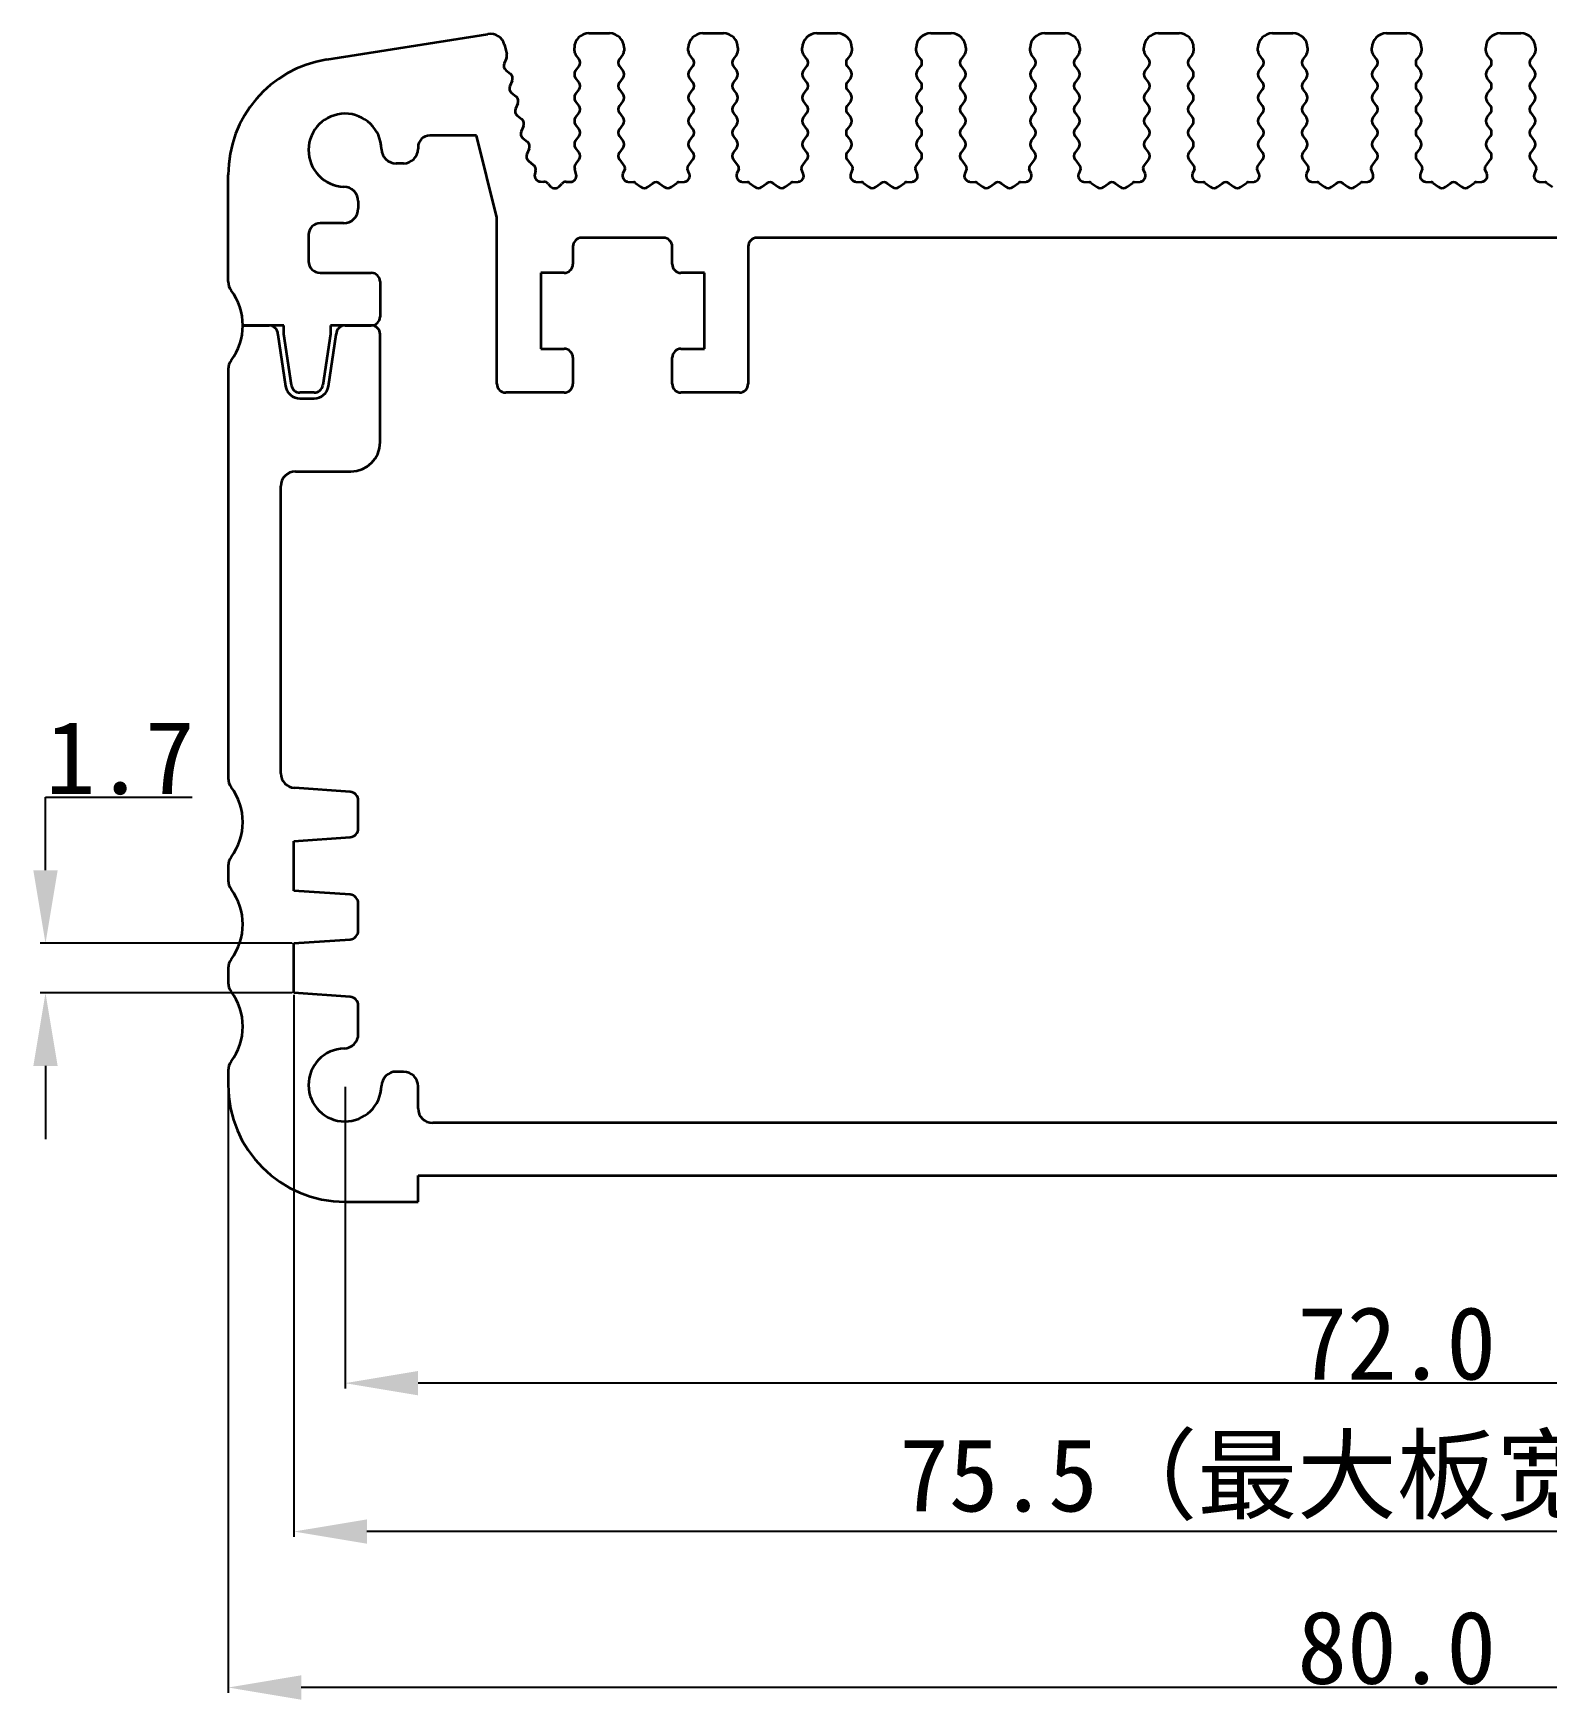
# Model space of a CAD drawing. Header units: inches. Extents: x -7 to 98, y -17 to 45.
# Drawn here: x -6.7 to 45.1, y -17 to 40 of the extents above; entities that cross this region are included whole.
import ezdxf

# ---------------------------------------------------------------- set-up
doc = ezdxf.new("R2010")
doc.units = ezdxf.units.IN
doc.header["$MEASUREMENT"] = 0
doc.layers.add('1', color=30, linetype='Continuous')
doc.layers.add('Visible (ISO)', color=7, linetype='Continuous', lineweight=35)
doc.styles.get("Standard").update_dxf_attribs({"font": 'simhei.ttf'})
doc.dimstyles.get("Standard").update_dxf_attribs({"dimtxt": 2.5, "dimasz": 2.5, "dimexe": 0.18, "dimexo": 0.0625, "dimgap": 0.09, "dimtad": 1, "dimtoh": 1, "dimdec": 1, "dimzin": 0, "dimdsep": 46, "dimtxsty": 'Standard', "dimcen": 0.09, "dimadec": 0, "dimazin": 0, "dimtfac": 1, "dimtdec": 1, "dimtofl": 0, "dimtmove": 0, "dimatfit": 3, "dimfxl": 1, "dimtolj": 1, "dimtzin": 0, "dimarcsym": 0})

# ---------------------------------------------------------------- blocks, each defined once
blk = doc.blocks.new('*D3')
at = {"color": 0, "lineweight": -2}
for p, q in [((4, 3.938), (4, -6.388)), ((76, 3.938), (76, -6.388)), ((73.5, -6.208), (6.5, -6.208))]:
    blk.add_line(p, q, dxfattribs=at)
at = {"color": 0}
for points in [[(6.5, -5.791), (6.5, -6.624), (4, -6.208)], [(73.5, -5.791), (73.5, -6.624), (76, -6.208)]]:
    blk.add_solid(points, dxfattribs=at)
at = {"layer": 'Defpoints', "color": 0}
for p in [(4, 4), (76, 4), (4, -6.208)]:
    blk.add_point(p, dxfattribs=at)
at = {"color": 0, "insert": (40, -4.854), "char_height": 2.5, "attachment_point": 5}
blk.add_mtext('\\A1;72.0', dxfattribs=at)
blk = doc.blocks.new('*D4')
at = {"layer": '1', "color": 0, "lineweight": -2}
for p, q in [((2.25, 7.088), (2.25, -11.467)), ((77.75, 7.088), (77.75, -11.467)), ((75.25, -11.287), (4.75, -11.287))]:
    blk.add_line(p, q, dxfattribs=at)
at = {"layer": '1', "color": 0}
for points in [[(4.75, -10.871), (4.75, -11.704), (2.25, -11.287)], [(75.25, -10.871), (75.25, -11.704), (77.75, -11.287)]]:
    blk.add_solid(points, dxfattribs=at)
at = {"layer": 'Defpoints', "color": 0}
for p in [(2.25, 7.15), (77.75, 7.15), (2.25, -11.287)]:
    blk.add_point(p, dxfattribs=at)
at = {"layer": '1', "color": 0, "insert": (40, -9.512), "char_height": 2.5, "attachment_point": 5}
blk.add_mtext('\\A1;75.5（最大板宽74.9）', dxfattribs=at)
blk = doc.blocks.new('*D5')
at = {"color": 0, "lineweight": -2}
for p, q in [((0, 4.188), (0, -16.806)), ((80, 3.938), (80, -16.806)), ((77.5, -16.626), (2.5, -16.626))]:
    blk.add_line(p, q, dxfattribs=at)
at = {"color": 0}
for points in [[(2.5, -16.209), (2.5, -17.043), (0, -16.626)], [(77.5, -16.209), (77.5, -17.043), (80, -16.626)]]:
    blk.add_solid(points, dxfattribs=at)
at = {"layer": 'Defpoints', "color": 0}
for p in [(0, 4.25), (80, 4), (0, -16.626)]:
    blk.add_point(p, dxfattribs=at)
at = {"color": 0, "insert": (40, -15.272), "char_height": 2.5, "attachment_point": 5}
blk.add_mtext('\\A1;80.0', dxfattribs=at)
blk = doc.blocks.new('*D6')
at = {"color": 0, "lineweight": -2}
for p, q in [((-6.254, 11.35), (-6.254, 13.85)), ((-6.254, 13.85), (-1.234, 13.85)), ((2.187, 8.85), (-6.434, 8.85)), ((2.187, 7.15), (-6.434, 7.15)), ((-6.254, 4.65), (-6.254, 2.15))]:
    blk.add_line(p, q, dxfattribs=at)
at = {"color": 0}
for points in [[(-6.67, 11.35), (-5.837, 11.35), (-6.254, 8.85)], [(-6.67, 4.65), (-5.837, 4.65), (-6.254, 7.15)]]:
    blk.add_solid(points, dxfattribs=at)
at = {"layer": 'Defpoints', "color": 0}
for p in [(-6.254, 8.85), (2.25, 8.85), (2.25, 7.15)]:
    blk.add_point(p, dxfattribs=at)
at = {"color": 0, "insert": (-3.699, 15.19), "char_height": 2.5, "attachment_point": 5}
blk.add_mtext('\\A1;1.7', dxfattribs=at)

msp = doc.modelspace()

# ---------------------------------------------------------------- linework, layer by layer
at = {"layer": 'Visible (ISO)'}
for p, q in [((3.374, 39.102), (8.893, 39.976)), ((12.35, 40), (13.05, 40)), ((16.25, 40), (16.95, 40)), ((20.15, 40), (20.85, 40)), ((24.05, 40), (24.75, 40)), ((27.95, 40), (28.65, 40)), ((31.85, 40), (32.55, 40)), ((35.75, 40), (36.45, 40)), ((39.65, 40), (40.35, 40)), ((43.55, 40), (44.25, 40)), ((9.457, 39.604), (9.537, 39.281)), ((11.85, 39.4), (11.85, 39.5)), ((13.55, 39.5), (13.55, 39.4)), ((15.75, 39.4), (15.75, 39.5)), ((17.45, 39.5), (17.45, 39.4)), ((19.65, 39.4), (19.65, 39.5)), ((21.35, 39.5), (21.35, 39.4)), ((23.55, 39.4), (23.55, 39.5)), ((25.25, 39.5), (25.25, 39.4)), ((27.45, 39.4), (27.45, 39.5)), ((29.15, 39.5), (29.15, 39.4)), ((31.35, 39.4), (31.35, 39.5)), ((33.05, 39.5), (33.05, 39.4)), ((35.25, 39.4), (35.25, 39.5)), ((36.95, 39.5), (36.95, 39.4)), ((39.15, 39.4), (39.15, 39.5)), ((40.85, 39.5), (40.85, 39.4)), ((43.05, 39.4), (43.05, 39.5)), ((44.75, 39.5), (44.75, 39.4)), ((9.527, 39.155), (9.449, 38.971)), ((12.01, 39.12), (11.89, 39.28)), ((11.89, 38.72), (12.01, 38.88)), ((13.51, 39.28), (13.39, 39.12)), ((13.39, 38.88), (13.51, 38.72)), ((15.91, 39.12), (15.79, 39.28)), ((15.79, 38.72), (15.91, 38.88)), ((17.41, 39.28), (17.29, 39.12)), ((17.29, 38.88), (17.41, 38.72)), ((19.81, 39.12), (19.69, 39.28)), ((19.69, 38.72), (19.81, 38.88)), ((21.31, 39.28), (21.19, 39.12)), ((21.19, 38.88), (21.31, 38.72)), ((23.71, 39.12), (23.59, 39.28)), ((23.59, 38.72), (23.71, 38.88)), ((25.21, 39.28), (25.09, 39.12)), ((25.09, 38.88), (25.21, 38.72)), ((27.61, 39.12), (27.49, 39.28)), ((27.49, 38.72), (27.61, 38.88)), ((29.11, 39.28), (28.99, 39.12)), ((28.99, 38.88), (29.11, 38.72)), ((31.51, 39.12), (31.39, 39.28)), ((31.39, 38.72), (31.51, 38.88)), ((33.01, 39.28), (32.89, 39.12)), ((32.89, 38.88), (33.01, 38.72)), ((35.41, 39.12), (35.29, 39.28)), ((35.29, 38.72), (35.41, 38.88)), ((36.91, 39.28), (36.79, 39.12)), ((36.79, 38.88), (36.91, 38.72)), ((39.31, 39.12), (39.19, 39.28)), ((39.19, 38.72), (39.31, 38.88)), ((40.81, 39.28), (40.69, 39.12)), ((40.69, 38.88), (40.81, 38.72)), ((43.21, 39.12), (43.09, 39.28)), ((43.09, 38.72), (43.21, 38.88)), ((44.71, 39.28), (44.59, 39.12)), ((44.59, 38.88), (44.71, 38.72)), ((9.508, 38.738), (9.663, 38.612)), ((9.721, 38.379), (9.643, 38.195)), ((12.01, 38.32), (11.89, 38.48)), ((13.51, 38.48), (13.39, 38.32)), ((15.91, 38.32), (15.79, 38.48)), ((17.41, 38.48), (17.29, 38.32)), ((19.81, 38.32), (19.69, 38.48)), ((21.31, 38.48), (21.19, 38.32)), ((23.71, 38.32), (23.59, 38.48)), ((25.21, 38.48), (25.09, 38.32)), ((27.61, 38.32), (27.49, 38.48)), ((29.11, 38.48), (28.99, 38.32)), ((31.51, 38.32), (31.39, 38.48)), ((33.01, 38.48), (32.89, 38.32)), ((35.41, 38.32), (35.29, 38.48)), ((36.91, 38.48), (36.79, 38.32)), ((39.31, 38.32), (39.19, 38.48)), ((40.81, 38.48), (40.69, 38.32)), ((43.21, 38.32), (43.09, 38.48)), ((44.71, 38.48), (44.59, 38.32)), ((9.701, 37.962), (9.856, 37.835)), ((11.89, 37.92), (12.01, 38.08)), ((12.01, 37.52), (11.89, 37.68)), ((13.39, 38.08), (13.51, 37.92)), ((13.51, 37.68), (13.39, 37.52)), ((15.79, 37.92), (15.91, 38.08)), ((15.91, 37.52), (15.79, 37.68)), ((17.29, 38.08), (17.41, 37.92)), ((17.41, 37.68), (17.29, 37.52)), ((19.69, 37.92), (19.81, 38.08)), ((19.81, 37.52), (19.69, 37.68)), ((21.19, 38.08), (21.31, 37.92)), ((21.31, 37.68), (21.19, 37.52)), ((23.59, 37.92), (23.71, 38.08)), ((23.71, 37.52), (23.59, 37.68)), ((25.09, 38.08), (25.21, 37.92)), ((25.21, 37.68), (25.09, 37.52)), ((27.49, 37.92), (27.61, 38.08)), ((27.61, 37.52), (27.49, 37.68)), ((28.99, 38.08), (29.11, 37.92)), ((29.11, 37.68), (28.99, 37.52)), ((31.39, 37.92), (31.51, 38.08)), ((31.51, 37.52), (31.39, 37.68)), ((32.89, 38.08), (33.01, 37.92)), ((33.01, 37.68), (32.89, 37.52)), ((35.29, 37.92), (35.41, 38.08)), ((35.41, 37.52), (35.29, 37.68)), ((36.79, 38.08), (36.91, 37.92)), ((36.91, 37.68), (36.79, 37.52)), ((39.19, 37.92), (39.31, 38.08)), ((39.31, 37.52), (39.19, 37.68)), ((40.69, 38.08), (40.81, 37.92)), ((40.81, 37.68), (40.69, 37.52)), ((43.09, 37.92), (43.21, 38.08)), ((43.21, 37.52), (43.09, 37.68)), ((44.59, 38.08), (44.71, 37.92)), ((44.71, 37.68), (44.59, 37.52)), ((9.914, 37.603), (9.837, 37.418)), ((9.895, 37.185), (10.05, 37.059)), ((11.89, 37.12), (12.01, 37.28)), ((13.39, 37.28), (13.51, 37.12)), ((15.79, 37.12), (15.91, 37.28)), ((17.29, 37.28), (17.41, 37.12)), ((19.69, 37.12), (19.81, 37.28)), ((21.19, 37.28), (21.31, 37.12)), ((23.59, 37.12), (23.71, 37.28)), ((25.09, 37.28), (25.21, 37.12)), ((27.49, 37.12), (27.61, 37.28)), ((28.99, 37.28), (29.11, 37.12)), ((31.39, 37.12), (31.51, 37.28)), ((32.89, 37.28), (33.01, 37.12)), ((35.29, 37.12), (35.41, 37.28)), ((36.79, 37.28), (36.91, 37.12)), ((39.19, 37.12), (39.31, 37.28)), ((40.69, 37.28), (40.81, 37.12)), ((43.09, 37.12), (43.21, 37.28)), ((44.59, 37.28), (44.71, 37.12)), ((10.108, 36.826), (10.03, 36.642)), ((12.01, 36.72), (11.89, 36.88)), ((13.51, 36.88), (13.39, 36.72)), ((15.91, 36.72), (15.79, 36.88)), ((17.41, 36.88), (17.29, 36.72)), ((19.81, 36.72), (19.69, 36.88)), ((21.31, 36.88), (21.19, 36.72)), ((23.71, 36.72), (23.59, 36.88)), ((25.21, 36.88), (25.09, 36.72)), ((27.61, 36.72), (27.49, 36.88)), ((29.11, 36.88), (28.99, 36.72)), ((31.51, 36.72), (31.39, 36.88)), ((33.01, 36.88), (32.89, 36.72)), ((35.41, 36.72), (35.29, 36.88)), ((36.91, 36.88), (36.79, 36.72)), ((39.31, 36.72), (39.19, 36.88)), ((40.81, 36.88), (40.69, 36.72)), ((43.21, 36.72), (43.09, 36.88)), ((44.71, 36.88), (44.59, 36.72)), ((6.5, 36.1), (6.5, 36.046)), ((8.5, 36.5), (6.9, 36.5)), ((9.2, 33.692), (8.5, 36.5)), ((10.088, 36.409), (10.243, 36.283)), ((10.301, 36.05), (10.224, 35.866)), ((11.89, 36.32), (12.01, 36.48)), ((12.01, 35.92), (11.89, 36.08)), ((13.39, 36.48), (13.51, 36.32)), ((13.51, 36.08), (13.39, 35.92)), ((15.79, 36.32), (15.91, 36.48)), ((15.91, 35.92), (15.79, 36.08)), ((17.29, 36.48), (17.41, 36.32)), ((17.41, 36.08), (17.29, 35.92)), ((19.69, 36.32), (19.81, 36.48)), ((19.81, 35.92), (19.69, 36.08)), ((21.19, 36.48), (21.31, 36.32)), ((21.31, 36.08), (21.19, 35.92)), ((23.59, 36.32), (23.71, 36.48)), ((23.71, 35.92), (23.59, 36.08)), ((25.09, 36.48), (25.21, 36.32)), ((25.21, 36.08), (25.09, 35.92)), ((27.49, 36.32), (27.61, 36.48)), ((27.61, 35.92), (27.49, 36.08)), ((28.99, 36.48), (29.11, 36.32)), ((29.11, 36.08), (28.99, 35.92)), ((31.39, 36.32), (31.51, 36.48)), ((31.51, 35.92), (31.39, 36.08)), ((32.89, 36.48), (33.01, 36.32)), ((33.01, 36.08), (32.89, 35.92)), ((35.29, 36.32), (35.41, 36.48)), ((35.41, 35.92), (35.29, 36.08)), ((36.79, 36.48), (36.91, 36.32)), ((36.91, 36.08), (36.79, 35.92)), ((39.19, 36.32), (39.31, 36.48)), ((39.31, 35.92), (39.19, 36.08)), ((40.69, 36.48), (40.81, 36.32)), ((40.81, 36.08), (40.69, 35.92)), ((43.09, 36.32), (43.21, 36.48)), ((43.21, 35.92), (43.09, 36.08)), ((44.59, 36.48), (44.71, 36.32)), ((44.71, 36.08), (44.59, 35.92)), ((6, 35.546), (5.749, 35.546)), ((10.282, 35.633), (10.455, 35.492)), ((11.895, 35.527), (12.01, 35.68)), ((13.39, 35.68), (13.565, 35.446)), ((15.735, 35.446), (15.91, 35.68)), ((17.29, 35.68), (17.465, 35.446)), ((19.635, 35.446), (19.81, 35.68)), ((21.19, 35.68), (21.365, 35.446)), ((23.535, 35.446), (23.71, 35.68)), ((25.09, 35.68), (25.265, 35.446)), ((27.435, 35.446), (27.61, 35.68)), ((28.99, 35.68), (29.165, 35.446)), ((31.335, 35.446), (31.51, 35.68)), ((32.89, 35.68), (33.065, 35.446)), ((35.235, 35.446), (35.41, 35.68)), ((36.79, 35.68), (36.965, 35.446)), ((39.135, 35.446), (39.31, 35.68)), ((40.69, 35.68), (40.865, 35.446)), ((43.035, 35.446), (43.21, 35.68)), ((44.59, 35.68), (44.765, 35.446)), ((0, 31.5), (0, 35.152)), ((10.523, 35.289), (10.495, 35.175)), ((10.691, 34.927), (10.802, 34.916)), ((10.951, 34.852), (11.038, 34.758)), ((11.332, 34.758), (11.419, 34.852)), ((11.568, 34.916), (11.72, 34.915)), ((11.914, 35.168), (11.863, 35.354)), ((13.577, 35.347), (13.515, 35.2)), ((13.683, 34.922), (13.882, 34.906)), ((13.934, 34.887), (14.13, 34.74)), ((14.37, 34.74), (14.53, 34.86)), ((14.77, 34.86), (14.93, 34.74)), ((15.17, 34.74), (15.366, 34.887)), ((15.418, 34.906), (15.617, 34.922)), ((15.785, 35.2), (15.723, 35.347)), ((17.477, 35.347), (17.415, 35.2)), ((17.583, 34.922), (17.782, 34.906)), ((17.834, 34.887), (18.03, 34.74)), ((18.27, 34.74), (18.43, 34.86)), ((18.67, 34.86), (18.83, 34.74)), ((19.07, 34.74), (19.266, 34.887)), ((19.318, 34.906), (19.517, 34.922)), ((19.685, 35.2), (19.623, 35.347)), ((21.377, 35.347), (21.315, 35.2)), ((21.483, 34.922), (21.682, 34.906)), ((21.734, 34.887), (21.93, 34.74)), ((22.17, 34.74), (22.33, 34.86)), ((22.57, 34.86), (22.73, 34.74)), ((22.97, 34.74), (23.166, 34.887)), ((23.218, 34.906), (23.417, 34.922)), ((23.585, 35.2), (23.523, 35.347)), ((25.277, 35.347), (25.215, 35.2)), ((25.383, 34.922), (25.582, 34.906)), ((25.634, 34.887), (25.83, 34.74)), ((26.07, 34.74), (26.23, 34.86)), ((26.47, 34.86), (26.63, 34.74)), ((26.87, 34.74), (27.066, 34.887)), ((27.118, 34.906), (27.317, 34.922)), ((27.485, 35.2), (27.423, 35.347)), ((29.177, 35.347), (29.115, 35.2)), ((29.283, 34.922), (29.482, 34.906)), ((29.534, 34.887), (29.73, 34.74)), ((29.97, 34.74), (30.13, 34.86)), ((30.37, 34.86), (30.53, 34.74)), ((30.77, 34.74), (30.966, 34.887)), ((31.018, 34.906), (31.217, 34.922)), ((31.385, 35.2), (31.323, 35.347)), ((33.077, 35.347), (33.015, 35.2)), ((33.183, 34.922), (33.382, 34.906)), ((33.434, 34.887), (33.63, 34.74)), ((33.87, 34.74), (34.03, 34.86)), ((34.27, 34.86), (34.43, 34.74)), ((34.67, 34.74), (34.866, 34.887)), ((34.918, 34.906), (35.117, 34.922)), ((35.285, 35.2), (35.223, 35.347)), ((36.977, 35.347), (36.915, 35.2)), ((37.083, 34.922), (37.282, 34.906)), ((37.334, 34.887), (37.53, 34.74)), ((37.77, 34.74), (37.93, 34.86)), ((38.17, 34.86), (38.33, 34.74)), ((38.57, 34.74), (38.766, 34.887)), ((38.818, 34.906), (39.017, 34.922)), ((39.185, 35.2), (39.123, 35.347)), ((40.877, 35.347), (40.815, 35.2)), ((40.983, 34.922), (41.182, 34.906)), ((41.234, 34.887), (41.43, 34.74)), ((41.67, 34.74), (41.83, 34.86)), ((42.07, 34.86), (42.23, 34.74)), ((42.47, 34.74), (42.666, 34.887)), ((42.718, 34.906), (42.917, 34.922)), ((43.085, 35.2), (43.023, 35.347)), ((44.777, 35.347), (44.715, 35.2)), ((44.883, 34.922), (45.082, 34.906)), ((45.134, 34.887), (45.33, 34.74)), ((4.45, 34.251), (4.45, 34)), ((9.2, 28), (9.2, 33.692)), ((2.75, 33.1), (2.75, 32.2)), ((3.95, 33.5), (3.15, 33.5)), ((11.8, 32.7), (11.8, 32.1)), ((14.9, 33), (12.1, 33)), ((15.2, 32.1), (15.2, 32.7)), ((17.8, 32.7), (17.8, 28)), ((61.9, 33), (18.1, 33)), ((3.15, 31.8), (4.9, 31.8)), ((5.2, 31.5), (5.2, 30.3)), ((11.5, 31.8), (10.7, 31.8)), ((10.7, 31.8), (10.7, 29.2)), ((16.3, 31.8), (15.5, 31.8)), ((16.3, 29.2), (16.3, 31.8)), ((1.9, 30), (0.5, 30)), ((0.5, 30), (1.4, 30)), ((1.7, 29.7), (1.7, 29.685)), ((1.7, 29.685), (1.964, 27.926)), ((1.9, 29.7), (1.9, 30)), ((2.162, 27.955), (1.9, 29.7)), ((3.5, 29.7), (3.238, 27.955)), ((3.436, 27.926), (3.7, 29.685)), ((4.9, 30), (3.5, 30)), ((3.5, 30), (3.5, 29.7)), ((3.7, 29.685), (3.7, 29.7)), ((4, 30), (4.9, 30)), ((5.2, 26), (5.2, 29.7)), ((10.7, 29.2), (11.5, 29.2)), ((15.5, 29.2), (16.3, 29.2)), ((11.8, 28.9), (11.8, 28)), ((15.2, 28), (15.2, 28.9)), ((0, 28.5), (0, 14.5)), ((2.942, 27.7), (2.458, 27.7)), ((2.458, 27.5), (2.942, 27.5)), ((11.5, 27.7), (9.5, 27.7)), ((17.5, 27.7), (15.5, 27.7)), ((2.3, 25), (4.2, 25)), ((1.8, 14.665), (1.8, 24.5)), ((4.175, 14.033), (2.265, 14.166)), ((4.454, 12.784), (4.454, 13.734)), ((2.25, 12.35), (4.175, 12.485)), ((2.25, 10.65), (2.25, 12.35)), ((0, 11.5), (0, 11)), ((4.175, 10.515), (2.25, 10.65)), ((4.454, 9.284), (4.454, 10.216)), ((2.25, 8.85), (4.175, 8.985)), ((2.25, 7.15), (2.25, 8.85)), ((0, 8), (0, 7.5)), ((4.175, 7.015), (2.25, 7.15)), ((4.454, 5.749), (4.454, 6.716)), ((0, 4.5), (0, 4)), ((6, 4.454), (5.749, 4.454)), ((6.5, 3.2), (6.5, 3.954)), ((73, 2.7), (7, 2.7)), ((6.5, 0), (6.5, 0.9)), ((6.5, 0.9), (73.5, 0.9)), ((4, 0), (6.5, 0))]:
    msp.add_line(p, q, dxfattribs=at)
for centre, radius, start, end in [((8.971, 39.483), 0.5, 14, 99), ((12.35, 39.5), 0.5, 90, 180), ((13.05, 39.5), 0.5, 0, 90), ((16.25, 39.5), 0.5, 90, 180), ((16.95, 39.5), 0.5, 0, 90), ((20.15, 39.5), 0.5, 90, 180), ((20.85, 39.5), 0.5, 0, 90), ((24.05, 39.5), 0.5, 90, 180), ((24.75, 39.5), 0.5, 0, 90), ((27.95, 39.5), 0.5, 90, 180), ((28.65, 39.5), 0.5, 360, 90), ((31.85, 39.5), 0.5, 90, 180), ((32.55, 39.5), 0.5, 0, 90), ((35.75, 39.5), 0.5, 90, 180), ((36.45, 39.5), 0.5, 0, 90), ((39.65, 39.5), 0.5, 90, 180), ((40.35, 39.5), 0.5, 0, 90), ((43.55, 39.5), 0.5, 90, 180), ((44.25, 39.5), 0.5, 360, 90), ((12.05, 39.4), 0.2, 180, 216.8699), ((13.35, 39.4), 0.2, 323.1301, 0), ((15.95, 39.4), 0.2, 180, 216.8699), ((17.25, 39.4), 0.2, 323.1301, 0), ((19.85, 39.4), 0.2, 180, 216.8699), ((21.15, 39.4), 0.2, 323.1301, 0), ((23.75, 39.4), 0.2, 180, 216.8699), ((25.05, 39.4), 0.2, 323.1301, 0), ((27.65, 39.4), 0.2, 180, 216.8699), ((28.95, 39.4), 0.2, 323.1301, 0), ((31.55, 39.4), 0.2, 180, 216.8699), ((32.85, 39.4), 0.2, 323.1301, 0), ((35.45, 39.4), 0.2, 180, 216.8699), ((36.75, 39.4), 0.2, 323.1301, 0), ((39.35, 39.4), 0.2, 180, 216.8699), ((40.65, 39.4), 0.2, 323.1301, 0), ((43.25, 39.4), 0.2, 180, 216.8699), ((44.55, 39.4), 0.2, 323.1301, 0), ((4, 35.152), 4, 99, 180), ((9.634, 38.893), 0.2, 157.1301, 230.8699), ((9.343, 39.233), 0.2, 337.1301, 14), ((11.85, 39), 0.2, 323.1301, 36.8699), ((13.55, 39), 0.2, 143.1301, 216.8699), ((15.75, 39), 0.2, 323.1301, 36.8699), ((17.45, 39), 0.2, 143.1301, 216.8699), ((19.65, 39), 0.2, 323.1301, 36.8699), ((21.35, 39), 0.2, 143.1301, 216.8699), ((23.55, 39), 0.2, 323.1301, 36.8699), ((25.25, 39), 0.2, 143.1301, 216.8699), ((27.45, 39), 0.2, 323.1301, 36.8699), ((29.15, 39), 0.2, 143.1301, 216.8699), ((31.35, 39), 0.2, 323.1301, 36.8699), ((33.05, 39), 0.2, 143.1301, 216.8699), ((35.25, 39), 0.2, 323.1301, 36.8699), ((36.95, 39), 0.2, 143.1301, 216.8699), ((39.15, 39), 0.2, 323.1301, 36.8699), ((40.85, 39), 0.2, 143.1301, 216.8699), ((43.05, 39), 0.2, 323.1301, 36.8699), ((44.75, 39), 0.2, 143.1301, 216.8699), ((9.536, 38.457), 0.2, 337.1301, 50.8699), ((12.05, 38.6), 0.2, 143.1301, 216.8699), ((11.85, 38.2), 0.2, 323.1301, 36.8699), ((13.55, 38.2), 0.2, 143.1301, 216.8699), ((13.35, 38.6), 0.2, 323.1301, 36.8699), ((15.95, 38.6), 0.2, 143.1301, 216.8699), ((15.75, 38.2), 0.2, 323.1301, 36.8699), ((17.45, 38.2), 0.2, 143.1301, 216.8699), ((17.25, 38.6), 0.2, 323.1301, 36.8699), ((19.85, 38.6), 0.2, 143.1301, 216.8699), ((19.65, 38.2), 0.2, 323.1301, 36.8699), ((21.35, 38.2), 0.2, 143.1301, 216.8699), ((21.15, 38.6), 0.2, 323.1301, 36.8699), ((23.75, 38.6), 0.2, 143.1301, 216.8699), ((23.55, 38.2), 0.2, 323.1301, 36.8699), ((25.25, 38.2), 0.2, 143.1301, 216.8699), ((25.05, 38.6), 0.2, 323.1301, 36.8699), ((27.65, 38.6), 0.2, 143.1301, 216.8699), ((27.45, 38.2), 0.2, 323.1301, 36.8699), ((29.15, 38.2), 0.2, 143.1301, 216.8699), ((28.95, 38.6), 0.2, 323.1301, 36.8699), ((31.55, 38.6), 0.2, 143.1301, 216.8699), ((31.35, 38.2), 0.2, 323.1301, 36.8699), ((33.05, 38.2), 0.2, 143.1301, 216.8699), ((32.85, 38.6), 0.2, 323.1301, 36.8699), ((35.45, 38.6), 0.2, 143.1301, 216.8699), ((35.25, 38.2), 0.2, 323.1301, 36.8699), ((36.95, 38.2), 0.2, 143.1301, 216.8699), ((36.75, 38.6), 0.2, 323.1301, 36.8699), ((39.35, 38.6), 0.2, 143.1301, 216.8699), ((39.15, 38.2), 0.2, 323.1301, 36.8699), ((40.85, 38.2), 0.2, 143.1301, 216.8699), ((40.65, 38.6), 0.2, 323.1301, 36.8699), ((43.25, 38.6), 0.2, 143.1301, 216.8699), ((43.05, 38.2), 0.2, 323.1301, 36.8699), ((44.75, 38.2), 0.2, 143.1301, 216.8699), ((44.55, 38.6), 0.2, 323.1301, 36.8699), ((9.827, 38.117), 0.2, 157.1301, 230.8699), ((9.73, 37.68), 0.2, 337.1301, 50.8699), ((12.05, 37.8), 0.2, 143.1301, 216.8699), ((13.35, 37.8), 0.2, 323.1301, 36.8699), ((15.95, 37.8), 0.2, 143.1301, 216.8699), ((17.25, 37.8), 0.2, 323.1301, 36.8699), ((19.85, 37.8), 0.2, 143.1301, 216.8699), ((21.15, 37.8), 0.2, 323.1301, 36.8699), ((23.75, 37.8), 0.2, 143.1301, 216.8699), ((25.05, 37.8), 0.2, 323.1301, 36.8699), ((27.65, 37.8), 0.2, 143.1301, 216.8699), ((28.95, 37.8), 0.2, 323.1301, 36.8699), ((31.55, 37.8), 0.2, 143.1301, 216.8699), ((32.85, 37.8), 0.2, 323.1301, 36.8699), ((35.45, 37.8), 0.2, 143.1301, 216.8699), ((36.75, 37.8), 0.2, 323.1301, 36.8699), ((39.35, 37.8), 0.2, 143.1301, 216.8699), ((40.65, 37.8), 0.2, 323.1301, 36.8699), ((43.25, 37.8), 0.2, 143.1301, 216.8699), ((44.55, 37.8), 0.2, 323.1301, 36.8699), ((4, 36), 1.25, 1.5125, 268.3628), ((10.021, 37.341), 0.2, 157.1301, 230.8699), ((12.05, 37), 0.2, 143.1301, 216.8699), ((11.85, 37.4), 0.2, 323.1301, 36.8699), ((13.55, 37.4), 0.2, 143.1301, 216.8699), ((13.35, 37), 0.2, 323.1301, 36.8699), ((15.95, 37), 0.2, 143.1301, 216.8699), ((15.75, 37.4), 0.2, 323.1301, 36.8699), ((17.45, 37.4), 0.2, 143.1301, 216.8699), ((17.25, 37), 0.2, 323.1301, 36.8699), ((19.85, 37), 0.2, 143.1301, 216.8699), ((19.65, 37.4), 0.2, 323.1301, 36.8699), ((21.35, 37.4), 0.2, 143.1301, 216.8699), ((21.15, 37), 0.2, 323.1301, 36.8699), ((23.75, 37), 0.2, 143.1301, 216.8699), ((23.55, 37.4), 0.2, 323.1301, 36.8699), ((25.25, 37.4), 0.2, 143.1301, 216.8699), ((25.05, 37), 0.2, 323.1301, 36.8699), ((27.65, 37), 0.2, 143.1301, 216.8699), ((27.45, 37.4), 0.2, 323.1301, 36.8699), ((29.15, 37.4), 0.2, 143.1301, 216.8699), ((28.95, 37), 0.2, 323.1301, 36.8699), ((31.55, 37), 0.2, 143.1301, 216.8699), ((31.35, 37.4), 0.2, 323.1301, 36.8699), ((33.05, 37.4), 0.2, 143.1301, 216.8699), ((32.85, 37), 0.2, 323.1301, 36.8699), ((35.45, 37), 0.2, 143.1301, 216.8699), ((35.25, 37.4), 0.2, 323.1301, 36.8699), ((36.95, 37.4), 0.2, 143.1301, 216.8699), ((36.75, 37), 0.2, 323.1301, 36.8699), ((39.35, 37), 0.2, 143.1301, 216.8699), ((39.15, 37.4), 0.2, 323.1301, 36.8699), ((40.85, 37.4), 0.2, 143.1301, 216.8699), ((40.65, 37), 0.2, 323.1301, 36.8699), ((43.25, 37), 0.2, 143.1301, 216.8699), ((43.05, 37.4), 0.2, 323.1301, 36.8699), ((44.75, 37.4), 0.2, 143.1301, 216.8699), ((44.55, 37), 0.2, 323.1301, 36.8699), ((10.214, 36.564), 0.2, 157.1301, 230.8699), ((9.924, 36.904), 0.2, 337.1301, 50.8699), ((11.85, 36.6), 0.2, 323.1301, 36.8699), ((13.55, 36.6), 0.2, 143.1301, 216.8699), ((15.75, 36.6), 0.2, 323.1301, 36.8699), ((17.45, 36.6), 0.2, 143.1301, 216.8699), ((19.65, 36.6), 0.2, 323.1301, 36.8699), ((21.35, 36.6), 0.2, 143.1301, 216.8699), ((23.55, 36.6), 0.2, 323.1301, 36.8699), ((25.25, 36.6), 0.2, 143.1301, 216.8699), ((27.45, 36.6), 0.2, 323.1301, 36.8699), ((29.15, 36.6), 0.2, 143.1301, 216.8699), ((31.35, 36.6), 0.2, 323.1301, 36.8699), ((33.05, 36.6), 0.2, 143.1301, 216.8699), ((35.25, 36.6), 0.2, 323.1301, 36.8699), ((36.95, 36.6), 0.2, 143.1301, 216.8699), ((39.15, 36.6), 0.2, 323.1301, 36.8699), ((40.85, 36.6), 0.2, 143.1301, 216.8699), ((43.05, 36.6), 0.2, 323.1301, 36.8699), ((44.75, 36.6), 0.2, 143.1301, 216.8699), ((5.749, 36.046), 0.5, 181.5125, 270), ((6, 36.046), 0.5, 270, 360), ((6.9, 36.1), 0.4, 90, 180), ((10.117, 36.128), 0.2, 337.1301, 50.8699), ((12.05, 36.2), 0.2, 143.1301, 216.8699), ((13.35, 36.2), 0.2, 323.1301, 36.8699), ((15.95, 36.2), 0.2, 143.1301, 216.8699), ((17.25, 36.2), 0.2, 323.1301, 36.8699), ((19.85, 36.2), 0.2, 143.1301, 216.8699), ((21.15, 36.2), 0.2, 323.1301, 36.8699), ((23.75, 36.2), 0.2, 143.1301, 216.8699), ((25.05, 36.2), 0.2, 323.1301, 36.8699), ((27.65, 36.2), 0.2, 143.1301, 216.8699), ((28.95, 36.2), 0.2, 323.1301, 36.8699), ((31.55, 36.2), 0.2, 143.1301, 216.8699), ((32.85, 36.2), 0.2, 323.1301, 36.8699), ((35.45, 36.2), 0.2, 143.1301, 216.8699), ((36.75, 36.2), 0.2, 323.1301, 36.8699), ((39.35, 36.2), 0.2, 143.1301, 216.8699), ((40.65, 36.2), 0.2, 323.1301, 36.8699), ((43.25, 36.2), 0.2, 143.1301, 216.8699), ((44.55, 36.2), 0.2, 323.1301, 36.8699), ((10.408, 35.788), 0.2, 157.1301, 230.8699), ((10.329, 35.337), 0.2, 346.2272, 50.8699), ((12.055, 35.407), 0.2, 143.1301, 195.4588), ((11.85, 35.8), 0.2, 323.1301, 36.8699), ((13.55, 35.8), 0.2, 143.1301, 216.8699), ((13.485, 35.386), 0.1, 336.8932, 36.8699), ((15.815, 35.386), 0.1, 143.1301, 203.1068), ((15.75, 35.8), 0.2, 323.1301, 36.8699), ((17.45, 35.8), 0.2, 143.1301, 216.8699), ((17.385, 35.386), 0.1, 336.8932, 36.8699), ((19.715, 35.386), 0.1, 143.1301, 203.1068), ((19.65, 35.8), 0.2, 323.1301, 36.8699), ((21.35, 35.8), 0.2, 143.1301, 216.8699), ((21.285, 35.386), 0.1, 336.8932, 36.8699), ((23.615, 35.386), 0.1, 143.1301, 203.1068), ((23.55, 35.8), 0.2, 323.1301, 36.8699), ((25.25, 35.8), 0.2, 143.1301, 216.8699), ((25.185, 35.386), 0.1, 336.8932, 36.8699), ((27.515, 35.386), 0.1, 143.1301, 203.1068), ((27.45, 35.8), 0.2, 323.1301, 36.8699), ((29.15, 35.8), 0.2, 143.1301, 216.8699), ((29.085, 35.386), 0.1, 336.8932, 36.8699), ((31.415, 35.386), 0.1, 143.1301, 203.1068), ((31.35, 35.8), 0.2, 323.1301, 36.8699), ((33.05, 35.8), 0.2, 143.1301, 216.8699), ((32.985, 35.386), 0.1, 336.8932, 36.8699), ((35.315, 35.386), 0.1, 143.1301, 203.1068), ((35.25, 35.8), 0.2, 323.1301, 36.8699), ((36.95, 35.8), 0.2, 143.1301, 216.8699), ((36.885, 35.386), 0.1, 336.8932, 36.8699), ((39.215, 35.386), 0.1, 143.1301, 203.1068), ((39.15, 35.8), 0.2, 323.1301, 36.8699), ((40.85, 35.8), 0.2, 143.1301, 216.8699), ((40.785, 35.386), 0.1, 336.8932, 36.8699), ((43.115, 35.386), 0.1, 143.1301, 203.1068), ((43.05, 35.8), 0.2, 323.1301, 36.8699), ((44.75, 35.8), 0.2, 143.1301, 216.8699), ((44.685, 35.386), 0.1, 336.8932, 36.8699), ((10.689, 35.127), 0.2, 166.2272, 270.4588), ((10.804, 34.716), 0.2, 42.8825, 90.4588), ((11.566, 34.716), 0.2, 89.5412, 137.1175), ((11.721, 35.115), 0.2, 269.5412, 15.4588), ((13.699, 35.122), 0.2, 156.8932, 265.4165), ((13.874, 34.807), 0.1, 53.1301, 85.4165), ((14.65, 34.7), 0.2, 53.1301, 126.8699), ((15.426, 34.807), 0.1, 94.5835, 126.8699), ((15.601, 35.122), 0.2, 274.5835, 23.1068), ((17.599, 35.122), 0.2, 156.8932, 265.4165), ((17.774, 34.807), 0.1, 53.1301, 85.4165), ((18.55, 34.7), 0.2, 53.1301, 126.8699), ((19.326, 34.807), 0.1, 94.5835, 126.8699), ((19.501, 35.122), 0.2, 274.5835, 23.1068), ((21.499, 35.122), 0.2, 156.8932, 265.4165), ((21.674, 34.807), 0.1, 53.1301, 85.4165), ((22.45, 34.7), 0.2, 53.1301, 126.8699), ((23.226, 34.807), 0.1, 94.5835, 126.8699), ((23.401, 35.122), 0.2, 274.5835, 23.1068), ((25.399, 35.122), 0.2, 156.8932, 265.4165), ((25.574, 34.807), 0.1, 53.1301, 85.4165), ((26.35, 34.7), 0.2, 53.1301, 126.8699), ((27.126, 34.807), 0.1, 94.5835, 126.8699), ((27.301, 35.122), 0.2, 274.5835, 23.1068), ((29.299, 35.122), 0.2, 156.8932, 265.4165), ((29.474, 34.807), 0.1, 53.1301, 85.4165), ((30.25, 34.7), 0.2, 53.1301, 126.8699), ((31.026, 34.807), 0.1, 94.5835, 126.8699), ((31.201, 35.122), 0.2, 274.5835, 23.1068), ((33.199, 35.122), 0.2, 156.8932, 265.4165), ((33.374, 34.807), 0.1, 53.1301, 85.4165), ((34.15, 34.7), 0.2, 53.1301, 126.8699), ((34.926, 34.807), 0.1, 94.5835, 126.8699), ((35.101, 35.122), 0.2, 274.5835, 23.1068), ((37.099, 35.122), 0.2, 156.8932, 265.4165), ((37.274, 34.807), 0.1, 53.1301, 85.4165), ((38.05, 34.7), 0.2, 53.1301, 126.8699), ((38.826, 34.807), 0.1, 94.5835, 126.8699), ((39.001, 35.122), 0.2, 274.5835, 23.1068), ((40.999, 35.122), 0.2, 156.8932, 265.4165), ((41.174, 34.807), 0.1, 53.1301, 85.4165), ((41.95, 34.7), 0.2, 53.1301, 126.8699), ((42.726, 34.807), 0.1, 94.5835, 126.8699), ((42.901, 35.122), 0.2, 274.5835, 23.1068), ((44.899, 35.122), 0.2, 156.8932, 265.4165), ((45.074, 34.807), 0.1, 53.1301, 85.4165), ((3.95, 34.251), 0.5, 0, 88.3628), ((11.185, 34.894), 0.2, 222.8825, 317.1175), ((14.25, 34.9), 0.2, 233.1301, 306.8699), ((15.05, 34.9), 0.2, 233.1301, 306.8699), ((18.15, 34.9), 0.2, 233.1301, 306.8699), ((18.95, 34.9), 0.2, 233.1301, 306.8699), ((22.05, 34.9), 0.2, 233.1301, 306.8699), ((22.85, 34.9), 0.2, 233.1301, 306.8699), ((25.95, 34.9), 0.2, 233.1301, 306.8699), ((26.75, 34.9), 0.2, 233.1301, 306.8699), ((29.85, 34.9), 0.2, 233.1301, 306.8699), ((30.65, 34.9), 0.2, 233.1301, 306.8699), ((33.75, 34.9), 0.2, 233.1301, 306.8699), ((34.55, 34.9), 0.2, 233.1301, 306.8699), ((37.65, 34.9), 0.2, 233.1301, 306.8699), ((38.45, 34.9), 0.2, 233.1301, 306.8699), ((41.55, 34.9), 0.2, 233.1301, 306.8699), ((42.35, 34.9), 0.2, 233.1301, 306.8699), ((3.95, 34), 0.5, 270, 0), ((3.15, 33.1), 0.4, 90, 180), ((12.1, 32.7), 0.3, 90, 180), ((14.9, 32.7), 0.3, 0, 90), ((18.1, 32.7), 0.3, 90, 180), ((3.15, 32.2), 0.4, 180, 270), ((11.5, 32.1), 0.3, 270, 0), ((15.5, 32.1), 0.3, 180, 270), ((0.5, 31.5), 0.5, 180, 216.8699), ((4.9, 31.5), 0.3, 360, 90), ((-1.5, 30), 2, 360, 36.8699), ((4.9, 30.3), 0.3, 270, 0), ((-1.5, 30), 2, 323.1301, 360), ((1.4, 29.7), 0.3, 360, 90), ((4, 29.7), 0.3, 90, 180), ((4.9, 29.7), 0.3, 360, 90), ((11.5, 28.9), 0.3, 0, 90), ((15.5, 28.9), 0.3, 90, 180), ((0.5, 28.5), 0.5, 143.1301, 180), ((2.458, 28), 0.3, 188.5308, 270), ((2.942, 28), 0.3, 270, 351.4692), ((9.5, 28), 0.3, 180, 270), ((11.5, 28), 0.3, 270, 0), ((15.5, 28), 0.3, 180, 270), ((17.5, 28), 0.3, 270, 0), ((2.458, 28), 0.5, 188.5308, 270), ((2.942, 28), 0.5, 270, 351.4692), ((4.2, 26), 1, 270, 0), ((2.3, 24.5), 0.5, 90, 180), ((0.5, 14.5), 0.5, 180, 216.8699), ((2.3, 14.665), 0.5, 180, 266), ((-1.5, 13), 2, 323.1301, 36.8699), ((4.154, 13.734), 0.3, 0, 86), ((4.154, 12.784), 0.3, 274, 360), ((0.5, 11.5), 0.5, 143.1301, 180), ((0.5, 11), 0.5, 180, 216.8699), ((-1.5, 9.5), 2, 323.1301, 36.8699), ((4.154, 10.216), 0.3, 0, 86), ((4.154, 9.284), 0.3, 274, 360), ((0.5, 8), 0.5, 143.1301, 180), ((0.5, 7.5), 0.5, 180, 216.8699), ((-1.5, 6), 2, 323.1301, 36.8699), ((4.154, 6.716), 0.3, 360, 86), ((3.954, 5.749), 0.5, 271.5125, 0), ((4, 4), 1.25, 91.5125, 358.4875), ((0.5, 4.5), 0.5, 143.1301, 180), ((4, 4), 4, 180, 270), ((5.749, 3.954), 0.5, 90, 178.4875), ((6, 3.954), 0.5, 0, 90), ((7, 3.2), 0.5, 180, 270)]:
    msp.add_arc(centre, radius, start, end, dxfattribs=at)

# ---------------------------------------------------------------- dimensions: what is measured, and where the dimension line sits
dim = msp.add_linear_dim(base=(-6.254, 8.85), p1=(2.25, 7.15), p2=(2.25, 8.85), angle=90, dimstyle='Standard')
dim.commit()
dim.dimension.update_dxf_attribs({"geometry": '*D6', "text_midpoint": (-3.699, 15.19)})
for base, p1, p2, picture, middle in [((0, -16.626), (80, 4), (0, 4.25), '*D5', (40, -15.272)), ((4, -6.208), (76, 4), (4, 4), '*D3', (40, -4.854))]:
    dim = msp.add_linear_dim(base=base, p1=p1, p2=p2, dimstyle='Standard')
    dim.commit()
    dim.dimension.update_dxf_attribs({"geometry": picture, "text_midpoint": middle})
at = {"layer": '1'}
dim = msp.add_linear_dim(base=(2.25, -11.287), p1=(77.75, 7.15), p2=(2.25, 7.15), text='<>（最大板宽74.9）', dimstyle='Standard', dxfattribs=at)
dim.commit()
dim.dimension.update_dxf_attribs({"geometry": '*D4', "text_midpoint": (40, -9.512)})

doc.saveas('drawing.dxf')
